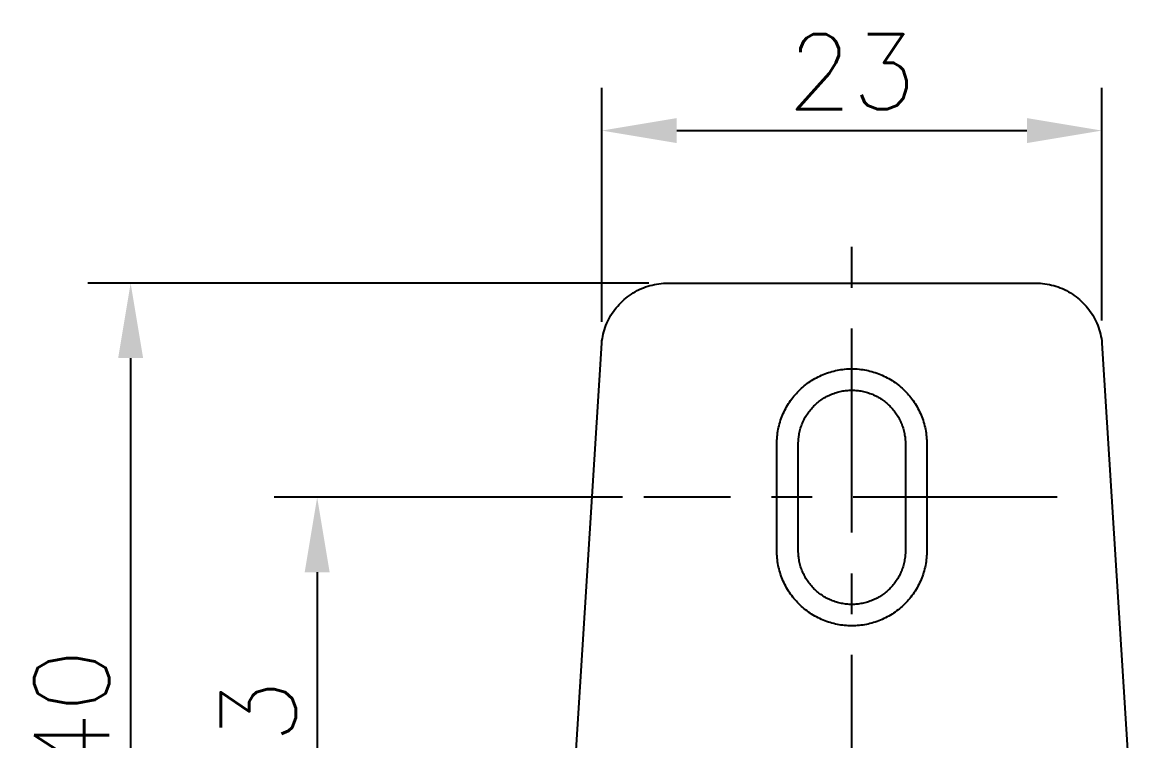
# Model space of a CAD drawing. Header units: millimetres. Extents: x -3879 to -3038, y 219 to 813.
# Drawn here: x -3240.7 to -3188.2, y 497.2 to 530.6 of the extents above; entities that cross this region are included whole.
import ezdxf

# ---------------------------------------------------------------- set-up
doc = ezdxf.new("R2010")
doc.units = ezdxf.units.MM
doc.header["$LTSCALE"] = 0.3
doc.linetypes.add('CENTER', pattern=[50.8, 31.75, -6.35, 6.35, -6.35])
doc.layers.get('0').update_dxf_attribs({"color": 2})
doc.layers.add('CEN', color=1, linetype='CENTER')
doc.layers.add('DWG', color=7, linetype='Continuous')
doc.styles.add('GHS', font='romans.shx', dxfattribs={"height": 3.5, "bigfont": 'ghs.shx'})
doc.dimstyles.new('LEE', dxfattribs={"dimtxt": 3.5, "dimasz": 3.5, "dimexe": 2, "dimexo": 1, "dimgap": 1, "dimtad": 1, "dimdec": 4, "dimdsep": 46, "dimtxsty": 'GHS', "dimcen": 0, "dimclrd": 2, "dimclre": 2, "dimclrt": 2, "dimadec": 0, "dimazin": 0, "dimtfac": 1, "dimtdec": 4, "dimtmove": 0, "dimatfit": 3, "dimfxl": 0, "dimlwd": -1, "dimlwe": -1, "dimarcsym": 0})

# ---------------------------------------------------------------- blocks, each defined once
blk = doc.blocks.new('*D8')
at = {"layer": 'Defpoints', "color": 0}
for p in [(-3210.449, 518.479), (-3235.634, 478.361), (-3210.735, 478.361)]:
    blk.add_point(p, dxfattribs=at)
at = {"layer": 'DWG', "color": 2}
for p, q in [((-3211.449, 518.479), (-3237.634, 518.479)), ((-3235.634, 514.979), (-3235.634, 481.861)), ((-3211.735, 478.361), (-3237.634, 478.361))]:
    blk.add_line(p, q, dxfattribs=at)
for points in [[(-3236.217, 514.979), (-3235.051, 514.979), (-3235.634, 518.479)], [(-3236.217, 481.861), (-3235.051, 481.861), (-3235.634, 478.361)]]:
    blk.add_solid(points, dxfattribs=at)
at = {"layer": 'DWG', "color": 2, "insert": (-3238.384, 498.42), "char_height": 3.5, "attachment_point": 5, "rotation": 90, "style": 'GHS'}
blk.add_mtext('40', dxfattribs=at)
blk = doc.blocks.new('*D9')
at = {"layer": 'Defpoints', "color": 0}
for p in [(-3211.678, 508.479), (-3226.927, 485.479), (-3211.678, 485.479)]:
    blk.add_point(p, dxfattribs=at)
at = {"layer": 'DWG', "color": 2}
for p, q in [((-3212.678, 508.479), (-3228.927, 508.479)), ((-3226.927, 504.979), (-3226.927, 488.979)), ((-3212.678, 485.479), (-3228.927, 485.479))]:
    blk.add_line(p, q, dxfattribs=at)
for points in [[(-3227.51, 504.979), (-3226.343, 504.979), (-3226.927, 508.479)], [(-3227.51, 488.979), (-3226.343, 488.979), (-3226.927, 485.479)]]:
    blk.add_solid(points, dxfattribs=at)
at = {"layer": 'DWG', "color": 2, "insert": (-3229.677, 496.979), "char_height": 3.5, "attachment_point": 5, "rotation": 90, "style": 'GHS'}
blk.add_mtext('23', dxfattribs=at)
blk = doc.blocks.new('*D11')
at = {"layer": 'Defpoints', "color": 0}
for p in [(-3190.3, 525.601), (-3213.644, 515.679), (-3190.3, 515.732)]:
    blk.add_point(p, dxfattribs=at)
at = {"layer": 'DWG', "color": 2}
for p, q in [((-3213.644, 516.679), (-3213.644, 527.601)), ((-3190.3, 516.732), (-3190.3, 527.601)), ((-3210.144, 525.601), (-3193.8, 525.601))]:
    blk.add_line(p, q, dxfattribs=at)
for points in [[(-3210.144, 526.185), (-3210.144, 525.018), (-3213.644, 525.601)], [(-3193.8, 526.185), (-3193.8, 525.018), (-3190.3, 525.601)]]:
    blk.add_solid(points, dxfattribs=at)
at = {"layer": 'DWG', "color": 2, "insert": (-3201.972, 528.351), "char_height": 3.5, "attachment_point": 5, "style": 'GHS'}
blk.add_mtext('23', dxfattribs=at)

msp = doc.modelspace()

# ---------------------------------------------------------------- linework, layer by layer
for p, q in [((-3211.6969, 518.26222), (-3211.59742, 518.29968)), ((-3211.59742, 518.29968), (-3211.49671, 518.33371)), ((-3211.49671, 518.33371), (-3211.3949, 518.36428)), ((-3211.3949, 518.36428), (-3211.2921, 518.39134)), ((-3211.2921, 518.39134), (-3211.18843, 518.41487)), ((-3211.18843, 518.41487), (-3211.08402, 518.43484)), ((-3211.08402, 518.43484), (-3210.97899, 518.45122)), ((-3210.97899, 518.45122), (-3210.87346, 518.464)), ((-3210.87346, 518.464), (-3210.76755, 518.47316)), ((-3210.76755, 518.47316), (-3210.66139, 518.47869)), ((-3210.66139, 518.47869), (-3210.55511, 518.48058)), ((-3210.65294, 518.47884), (-3193.28461, 518.47884)), ((-3210.55511, 518.48058), (-3210.44882, 518.47884)), ((-3193.48876, 518.47884), (-3193.38247, 518.48058)), ((-3193.38247, 518.48058), (-3193.27619, 518.47869)), ((-3193.27619, 518.47869), (-3193.17003, 518.47316)), ((-3193.17003, 518.47316), (-3193.06412, 518.464)), ((-3193.06412, 518.464), (-3192.95859, 518.45122)), ((-3192.95859, 518.45122), (-3192.85356, 518.43484)), ((-3192.85356, 518.43484), (-3192.74915, 518.41487)), ((-3192.74915, 518.41487), (-3192.64548, 518.39134)), ((-3192.64548, 518.39134), (-3192.54268, 518.36428)), ((-3192.54268, 518.36428), (-3192.44087, 518.33371)), ((-3192.44087, 518.33371), (-3192.34016, 518.29968)), ((-3192.34016, 518.29968), (-3192.24068, 518.26222)), ((-3212.59969, 517.71075), (-3212.51855, 517.77942)), ((-3212.51855, 517.77942), (-3212.4351, 517.84528)), ((-3212.4351, 517.84528), (-3212.34946, 517.90825)), ((-3212.34946, 517.90825), (-3212.2617, 517.96825)), ((-3212.2617, 517.96825), (-3212.17195, 518.0252)), ((-3212.17195, 518.0252), (-3212.0803, 518.07906)), ((-3212.0803, 518.07906), (-3211.98686, 518.12974)), ((-3211.98686, 518.12974), (-3211.89174, 518.1772)), ((-3211.89174, 518.1772), (-3211.79505, 518.22138)), ((-3211.79505, 518.22138), (-3211.6969, 518.26222)), ((-3192.24068, 518.26222), (-3192.14253, 518.22138)), ((-3192.14253, 518.22138), (-3192.04584, 518.1772)), ((-3192.04584, 518.1772), (-3191.95072, 518.12975)), ((-3191.95072, 518.12975), (-3191.85728, 518.07906)), ((-3191.85728, 518.07906), (-3191.76563, 518.02521)), ((-3191.76563, 518.02521), (-3191.67587, 517.96825)), ((-3191.67587, 517.96825), (-3191.58812, 517.90825)), ((-3191.58812, 517.90825), (-3191.50247, 517.84528)), ((-3191.50247, 517.84528), (-3191.41903, 517.77943)), ((-3191.41903, 517.77943), (-3191.33789, 517.71075)), ((-3213.09558, 517.15829), (-3213.03306, 517.24426)), ((-3213.03306, 517.24426), (-3212.96762, 517.32804)), ((-3212.96762, 517.32804), (-3212.89937, 517.40953)), ((-3212.89937, 517.40953), (-3212.82836, 517.48864)), ((-3212.82836, 517.48864), (-3212.75468, 517.56527)), ((-3212.75468, 517.56527), (-3212.67843, 517.63933)), ((-3212.67843, 517.63933), (-3212.59969, 517.71075)), ((-3191.33789, 517.71075), (-3191.25915, 517.63934)), ((-3191.25915, 517.63934), (-3191.18289, 517.56527)), ((-3191.18289, 517.56527), (-3191.10922, 517.48864)), ((-3191.10922, 517.48864), (-3191.03821, 517.40953)), ((-3191.03821, 517.40953), (-3190.96995, 517.32804)), ((-3190.96995, 517.32804), (-3190.90452, 517.24426)), ((-3190.90452, 517.24426), (-3190.842, 517.15829)), ((-3213.36218, 516.69919), (-3213.31521, 516.79456)), ((-3213.31521, 516.79456), (-3213.26501, 516.88826)), ((-3213.26501, 516.88826), (-3213.21162, 516.98018)), ((-3213.21162, 516.98018), (-3213.15513, 517.07023)), ((-3213.15513, 517.07023), (-3213.09558, 517.15829)), ((-3190.842, 517.15829), (-3190.78245, 517.07023)), ((-3190.78245, 517.07023), (-3190.72595, 516.98018)), ((-3190.72595, 516.98018), (-3190.67257, 516.88826)), ((-3190.67257, 516.88826), (-3190.62237, 516.79456)), ((-3190.62237, 516.79456), (-3190.5754, 516.69919)), ((-3213.57324, 516.09846), (-3213.5467, 516.2014)), ((-3213.5467, 516.2014), (-3213.51666, 516.30337)), ((-3213.51666, 516.30337), (-3213.48315, 516.40425)), ((-3213.48315, 516.40425), (-3213.4462, 516.50393)), ((-3213.4462, 516.50393), (-3213.40586, 516.60228)), ((-3213.40586, 516.60228), (-3213.36218, 516.69919)), ((-3190.5754, 516.69919), (-3190.53172, 516.60228)), ((-3190.53172, 516.60228), (-3190.49138, 516.50393)), ((-3190.49138, 516.50393), (-3190.45443, 516.40425)), ((-3190.45443, 516.40425), (-3190.42092, 516.30337)), ((-3190.42092, 516.30337), (-3190.39087, 516.2014)), ((-3190.39087, 516.2014), (-3190.36434, 516.09846)), ((-3215.76863, 481.68132), (-3213.64375, 515.67946)), ((-3213.64375, 515.67946), (-3213.63151, 515.78505)), ((-3213.63151, 515.78505), (-3213.61567, 515.89017)), ((-3213.61567, 515.89017), (-3213.59624, 515.99468)), ((-3213.59624, 515.99468), (-3213.57324, 516.09846)), ((-3190.36434, 516.09846), (-3190.34134, 515.99468)), ((-3190.34134, 515.99468), (-3190.32191, 515.89017)), ((-3190.32191, 515.89017), (-3190.30607, 515.78505)), ((-3190.30607, 515.78505), (-3190.29383, 515.67946)), ((-3190.29383, 515.67946), (-3188.16895, 481.68132)), ((-3203.62242, 514.0637), (-3203.54536, 514.10378)), ((-3203.54536, 514.10378), (-3203.46726, 514.14198)), ((-3203.46726, 514.14198), (-3203.38819, 514.17824)), ((-3203.38819, 514.17824), (-3203.30821, 514.21254)), ((-3203.30821, 514.21254), (-3203.22741, 514.24484)), ((-3203.22741, 514.24484), (-3203.14585, 514.27511)), ((-3203.14585, 514.27511), (-3203.06362, 514.30333)), ((-3203.06362, 514.30333), (-3202.98079, 514.32947)), ((-3202.98079, 514.32947), (-3202.89744, 514.35353)), ((-3202.89744, 514.35353), (-3202.81365, 514.37547)), ((-3202.81365, 514.37547), (-3202.7295, 514.39531)), ((-3202.7295, 514.39531), (-3202.64506, 514.41302)), ((-3202.64506, 514.41302), (-3202.56042, 514.42861)), ((-3202.56042, 514.42861), (-3202.47566, 514.44208)), ((-3202.47566, 514.44208), (-3202.39085, 514.45343)), ((-3202.39085, 514.45343), (-3202.30608, 514.46268)), ((-3202.30608, 514.46268), (-3202.22141, 514.46985)), ((-3202.22141, 514.46985), (-3202.13692, 514.47493)), ((-3202.13692, 514.47493), (-3202.05269, 514.47797)), ((-3202.05269, 514.47797), (-3201.96879, 514.47897)), ((-3201.96879, 514.47897), (-3201.88489, 514.47797)), ((-3201.88489, 514.47797), (-3201.80066, 514.47493)), ((-3201.80066, 514.47493), (-3201.71617, 514.46985)), ((-3201.71617, 514.46985), (-3201.6315, 514.46268)), ((-3201.6315, 514.46268), (-3201.54673, 514.45343)), ((-3201.54673, 514.45343), (-3201.46192, 514.44208)), ((-3201.46192, 514.44208), (-3201.37716, 514.42861)), ((-3201.37716, 514.42861), (-3201.29252, 514.41302)), ((-3201.29252, 514.41302), (-3201.20808, 514.39531)), ((-3201.20808, 514.39531), (-3201.12393, 514.37547)), ((-3201.12393, 514.37547), (-3201.04014, 514.35353)), ((-3201.04014, 514.35353), (-3200.95679, 514.32947)), ((-3200.95679, 514.32947), (-3200.87396, 514.30333)), ((-3200.87396, 514.30333), (-3200.79173, 514.27511)), ((-3200.79173, 514.27511), (-3200.71017, 514.24484)), ((-3200.71017, 514.24484), (-3200.62937, 514.21254)), ((-3200.62937, 514.21254), (-3200.54939, 514.17824)), ((-3200.54939, 514.17824), (-3200.47032, 514.14198)), ((-3200.47032, 514.14198), (-3200.39222, 514.10378)), ((-3200.39222, 514.10378), (-3200.31516, 514.0637)), ((-3204.38367, 513.51242), (-3204.32197, 513.56983)), ((-3204.32197, 513.56983), (-3204.25863, 513.62598)), ((-3204.25863, 513.62598), (-3204.1937, 513.68078)), ((-3204.1937, 513.68078), (-3204.12721, 513.73419)), ((-3204.12721, 513.73419), (-3204.05922, 513.78613)), ((-3204.05922, 513.78613), (-3203.98976, 513.83654)), ((-3203.98976, 513.83654), (-3203.91889, 513.88537)), ((-3203.91889, 513.88537), (-3203.84666, 513.93255)), ((-3203.84666, 513.93255), (-3203.77313, 513.97803)), ((-3203.77313, 513.97803), (-3203.69836, 514.02177)), ((-3203.69836, 514.02177), (-3203.62242, 514.0637)), ((-3200.31516, 514.0637), (-3200.23922, 514.02177)), ((-3200.23922, 514.02177), (-3200.16445, 513.97803)), ((-3200.16445, 513.97803), (-3200.09092, 513.93255)), ((-3200.09092, 513.93255), (-3200.01869, 513.88537)), ((-3200.01869, 513.88537), (-3199.94782, 513.83654)), ((-3199.94782, 513.83654), (-3199.87836, 513.78613)), ((-3199.87836, 513.78613), (-3199.81037, 513.73419)), ((-3199.81037, 513.73419), (-3199.74388, 513.68078)), ((-3199.74388, 513.68078), (-3199.67895, 513.62598)), ((-3199.67895, 513.62598), (-3199.61561, 513.56983)), ((-3199.61561, 513.56983), (-3199.55391, 513.51242)), ((-3204.82644, 512.99983), (-3204.77603, 513.06929)), ((-3204.77603, 513.06929), (-3204.72409, 513.13729)), ((-3204.72409, 513.13729), (-3204.67068, 513.20378)), ((-3204.67068, 513.20378), (-3204.61588, 513.26871)), ((-3204.61588, 513.26871), (-3204.55974, 513.33205)), ((-3204.55974, 513.33205), (-3204.50233, 513.39376)), ((-3204.50233, 513.39376), (-3204.44371, 513.4538)), ((-3204.44371, 513.4538), (-3204.38367, 513.51242)), ((-3203.41234, 513.02006), (-3203.36172, 513.05493)), ((-3203.36172, 513.05493), (-3203.31012, 513.08863)), ((-3203.31012, 513.08863), (-3203.2576, 513.12112)), ((-3203.2576, 513.12112), (-3203.2042, 513.15236)), ((-3203.2042, 513.15236), (-3203.14995, 513.18231)), ((-3203.14995, 513.18231), (-3203.09491, 513.21094)), ((-3203.09491, 513.21094), (-3203.03913, 513.23822)), ((-3203.03913, 513.23822), (-3202.98265, 513.26413)), ((-3202.98265, 513.26413), (-3202.92552, 513.28863)), ((-3202.92552, 513.28863), (-3202.8678, 513.3117)), ((-3202.8678, 513.3117), (-3202.80955, 513.33332)), ((-3202.80955, 513.33332), (-3202.75081, 513.35348)), ((-3202.75081, 513.35348), (-3202.69165, 513.37215)), ((-3202.69165, 513.37215), (-3202.63211, 513.38933)), ((-3202.63211, 513.38933), (-3202.57226, 513.40501)), ((-3202.57226, 513.40501), (-3202.51215, 513.41917)), ((-3202.51215, 513.41917), (-3202.45184, 513.43182)), ((-3202.45184, 513.43182), (-3202.39139, 513.44296)), ((-3202.39139, 513.44296), (-3202.33084, 513.45258)), ((-3202.33084, 513.45258), (-3202.27026, 513.46069)), ((-3202.27026, 513.46069), (-3202.20971, 513.4673)), ((-3202.20971, 513.4673), (-3202.14923, 513.47242)), ((-3202.14923, 513.47242), (-3202.08888, 513.47605)), ((-3202.08888, 513.47605), (-3202.02872, 513.47822)), ((-3202.02872, 513.47822), (-3201.96879, 513.47894)), ((-3201.96879, 513.47894), (-3201.90886, 513.47822)), ((-3201.90886, 513.47822), (-3201.8487, 513.47605)), ((-3201.8487, 513.47605), (-3201.78835, 513.47242)), ((-3201.78835, 513.47242), (-3201.72787, 513.4673)), ((-3201.72787, 513.4673), (-3201.66732, 513.46069)), ((-3201.66732, 513.46069), (-3201.60674, 513.45258)), ((-3201.60674, 513.45258), (-3201.54619, 513.44296)), ((-3201.54619, 513.44296), (-3201.48574, 513.43182)), ((-3201.48574, 513.43182), (-3201.42543, 513.41917)), ((-3201.42543, 513.41917), (-3201.36532, 513.40501)), ((-3201.36532, 513.40501), (-3201.30547, 513.38933)), ((-3201.30547, 513.38933), (-3201.24593, 513.37215)), ((-3201.24593, 513.37215), (-3201.18677, 513.35348)), ((-3201.18677, 513.35348), (-3201.12803, 513.33332)), ((-3201.12803, 513.33332), (-3201.06978, 513.3117)), ((-3201.06978, 513.3117), (-3201.01206, 513.28863)), ((-3201.01206, 513.28863), (-3200.95493, 513.26413)), ((-3200.95493, 513.26413), (-3200.89845, 513.23822)), ((-3200.89845, 513.23822), (-3200.84267, 513.21094)), ((-3200.84267, 513.21094), (-3200.78763, 513.18231)), ((-3200.78763, 513.18231), (-3200.73338, 513.15236)), ((-3200.73338, 513.15236), (-3200.67998, 513.12112)), ((-3200.67998, 513.12112), (-3200.62746, 513.08863)), ((-3200.62746, 513.08863), (-3200.57586, 513.05493)), ((-3200.57586, 513.05493), (-3200.52524, 513.02006)), ((-3199.55391, 513.51242), (-3199.49387, 513.4538)), ((-3199.49387, 513.4538), (-3199.43525, 513.39376)), ((-3199.43525, 513.39376), (-3199.37784, 513.33206)), ((-3199.37784, 513.33206), (-3199.3217, 513.26872)), ((-3199.3217, 513.26872), (-3199.26689, 513.20378)), ((-3199.26689, 513.20378), (-3199.21349, 513.13729)), ((-3199.21349, 513.13729), (-3199.16155, 513.06929)), ((-3199.16155, 513.06929), (-3199.11114, 512.99983)), ((-3205.13185, 512.47732), (-3205.09366, 512.55542)), ((-3205.09366, 512.55542), (-3205.05358, 512.63248)), ((-3205.05358, 512.63248), (-3205.01165, 512.70843)), ((-3205.01165, 512.70843), (-3204.96792, 512.7832)), ((-3204.96792, 512.7832), (-3204.92244, 512.85673)), ((-3204.92244, 512.85673), (-3204.87526, 512.92896)), ((-3204.87526, 512.92896), (-3204.82644, 512.99983)), ((-3203.97396, 512.47202), (-3203.93686, 512.52059)), ((-3203.93686, 512.52059), (-3203.89871, 512.56808)), ((-3203.89871, 512.56808), (-3203.85957, 512.61446)), ((-3203.85957, 512.61446), (-3203.81947, 512.65971)), ((-3203.81947, 512.65971), (-3203.77846, 512.70378)), ((-3203.77846, 512.70378), (-3203.73659, 512.74667)), ((-3203.73659, 512.74667), (-3203.69371, 512.78854)), ((-3203.69371, 512.78854), (-3203.64963, 512.82955)), ((-3203.64963, 512.82955), (-3203.60439, 512.86965)), ((-3203.60439, 512.86965), (-3203.55801, 512.9088)), ((-3203.55801, 512.9088), (-3203.51052, 512.94695)), ((-3203.51052, 512.94695), (-3203.46195, 512.98405)), ((-3203.46195, 512.98405), (-3203.41234, 513.02006)), ((-3200.52524, 513.02006), (-3200.47563, 512.98405)), ((-3200.47563, 512.98405), (-3200.42706, 512.94695)), ((-3200.42706, 512.94695), (-3200.37957, 512.9088)), ((-3200.37957, 512.9088), (-3200.33319, 512.86965)), ((-3200.33319, 512.86965), (-3200.28795, 512.82955)), ((-3200.28795, 512.82955), (-3200.24387, 512.78854)), ((-3200.24387, 512.78854), (-3200.20099, 512.74667)), ((-3200.20099, 512.74667), (-3200.15912, 512.70378)), ((-3200.15912, 512.70378), (-3200.11811, 512.65971)), ((-3200.11811, 512.65971), (-3200.07801, 512.61447)), ((-3200.07801, 512.61447), (-3200.03886, 512.56808)), ((-3200.03886, 512.56808), (-3200.00072, 512.52059)), ((-3200.00072, 512.52059), (-3199.96362, 512.47202)), ((-3199.11114, 512.99983), (-3199.06232, 512.92896)), ((-3199.06232, 512.92896), (-3199.01514, 512.85673)), ((-3199.01514, 512.85673), (-3198.96966, 512.7832)), ((-3198.96966, 512.7832), (-3198.92593, 512.70843)), ((-3198.92593, 512.70843), (-3198.884, 512.63248)), ((-3198.884, 512.63248), (-3198.84392, 512.55543)), ((-3198.84392, 512.55543), (-3198.80573, 512.47733)), ((-3205.34338, 511.90749), (-3205.31933, 511.99085)), ((-3205.31933, 511.99085), (-3205.29319, 512.07368)), ((-3205.29319, 512.07368), (-3205.26497, 512.15591)), ((-3205.26497, 512.15591), (-3205.2347, 512.23747)), ((-3205.2347, 512.23747), (-3205.20241, 512.31827)), ((-3205.20241, 512.31827), (-3205.16811, 512.39825)), ((-3205.16811, 512.39825), (-3205.13185, 512.47732)), ((-3204.27852, 511.93558), (-3204.25402, 511.9927)), ((-3204.25402, 511.9927), (-3204.22812, 512.04919)), ((-3204.22812, 512.04919), (-3204.20084, 512.10497)), ((-3204.20084, 512.10497), (-3204.17221, 512.16001)), ((-3204.17221, 512.16001), (-3204.14226, 512.21426)), ((-3204.14226, 512.21426), (-3204.11102, 512.26767)), ((-3204.11102, 512.26767), (-3204.07854, 512.32019)), ((-3204.07854, 512.32019), (-3204.04484, 512.37178)), ((-3204.04484, 512.37178), (-3204.00997, 512.4224)), ((-3204.00997, 512.4224), (-3203.97396, 512.47202)), ((-3199.96362, 512.47202), (-3199.92761, 512.42241)), ((-3199.92761, 512.42241), (-3199.89274, 512.37178)), ((-3199.89274, 512.37178), (-3199.85904, 512.32019)), ((-3199.85904, 512.32019), (-3199.82655, 512.26767)), ((-3199.82655, 512.26767), (-3199.79532, 512.21426)), ((-3199.79532, 512.21426), (-3199.76537, 512.16001)), ((-3199.76537, 512.16001), (-3199.73674, 512.10497)), ((-3199.73674, 512.10497), (-3199.70946, 512.04919)), ((-3199.70946, 512.04919), (-3199.68356, 511.9927)), ((-3199.68356, 511.9927), (-3199.65906, 511.93558)), ((-3198.80573, 512.47733), (-3198.76947, 512.39825)), ((-3198.76947, 512.39825), (-3198.73517, 512.31827)), ((-3198.73517, 512.31827), (-3198.70288, 512.23747)), ((-3198.70288, 512.23747), (-3198.67261, 512.15591)), ((-3198.67261, 512.15591), (-3198.64439, 512.07368)), ((-3198.64439, 512.07368), (-3198.61825, 511.99085)), ((-3198.61825, 511.99085), (-3198.5942, 511.9075)), ((-3205.44326, 511.4009), (-3205.43191, 511.48571)), ((-3205.43191, 511.48571), (-3205.41845, 511.57047)), ((-3205.41845, 511.57047), (-3205.40286, 511.65511)), ((-3205.40286, 511.65511), (-3205.38515, 511.73955)), ((-3205.38515, 511.73955), (-3205.36532, 511.8237)), ((-3205.36532, 511.8237), (-3205.34338, 511.90749)), ((-3204.4217, 511.46189), (-3204.40905, 511.5222)), ((-3204.40905, 511.5222), (-3204.39488, 511.58231)), ((-3204.39488, 511.58231), (-3204.37921, 511.64216)), ((-3204.37921, 511.64216), (-3204.36203, 511.7017)), ((-3204.36203, 511.7017), (-3204.34336, 511.76087)), ((-3204.34336, 511.76087), (-3204.32321, 511.8196)), ((-3204.32321, 511.8196), (-3204.30158, 511.87786)), ((-3204.30158, 511.87786), (-3204.27852, 511.93558)), ((-3199.65906, 511.93558), (-3199.63599, 511.87786)), ((-3199.63599, 511.87786), (-3199.61437, 511.81961)), ((-3199.61437, 511.81961), (-3199.59422, 511.76087)), ((-3199.59422, 511.76087), (-3199.57555, 511.7017)), ((-3199.57555, 511.7017), (-3199.55837, 511.64217)), ((-3199.55837, 511.64217), (-3199.54269, 511.58231)), ((-3199.54269, 511.58231), (-3199.52853, 511.52221)), ((-3199.52853, 511.52221), (-3199.51588, 511.46189)), ((-3198.5942, 511.9075), (-3198.57226, 511.8237)), ((-3198.57226, 511.8237), (-3198.55243, 511.73955)), ((-3198.55243, 511.73955), (-3198.53472, 511.65511)), ((-3198.53472, 511.65511), (-3198.51913, 511.57048)), ((-3198.51913, 511.57048), (-3198.50567, 511.48571)), ((-3198.50567, 511.48571), (-3198.49431, 511.4009)), ((-3205.46879, 510.97884), (-3205.46779, 511.06274)), ((-3205.46779, 505.89494), (-3205.46879, 510.97884)), ((-3205.46779, 511.06274), (-3205.46475, 511.14697)), ((-3205.46475, 511.14697), (-3205.45967, 511.23146)), ((-3205.45967, 511.23146), (-3205.45251, 511.31613)), ((-3205.45251, 511.31613), (-3205.44326, 511.4009)), ((-3204.46879, 510.97884), (-3204.46807, 511.03877)), ((-3204.46807, 505.91891), (-3204.46879, 510.97884)), ((-3204.46807, 511.03877), (-3204.46591, 511.09893)), ((-3204.46591, 511.09893), (-3204.46228, 511.15928)), ((-3204.46228, 511.15928), (-3204.45716, 511.21976)), ((-3204.45716, 511.21976), (-3204.45056, 511.28031)), ((-3204.45056, 511.28031), (-3204.44245, 511.34089)), ((-3204.44245, 511.34089), (-3204.43283, 511.40144)), ((-3204.43283, 511.40144), (-3204.4217, 511.46189)), ((-3199.51588, 511.46189), (-3199.50475, 511.40144)), ((-3199.50475, 511.40144), (-3199.49513, 511.34089)), ((-3199.49513, 511.34089), (-3199.48702, 511.28031)), ((-3199.48702, 511.28031), (-3199.48042, 511.21976)), ((-3199.48042, 511.21976), (-3199.4753, 511.15928)), ((-3199.4753, 511.15928), (-3199.47167, 511.09893)), ((-3199.47167, 511.09893), (-3199.46951, 511.03877)), ((-3199.46951, 511.03877), (-3199.46879, 505.97884)), ((-3198.49431, 511.4009), (-3198.48507, 511.31613)), ((-3198.48507, 511.31613), (-3198.47791, 511.23146)), ((-3198.47791, 511.23146), (-3198.47282, 511.14697)), ((-3198.47282, 511.14697), (-3198.46979, 511.06274)), ((-3198.46979, 511.06274), (-3198.46879, 505.97884)), ((-3205.46476, 505.81071), (-3205.46779, 505.89494)), ((-3205.45967, 505.72622), (-3205.46476, 505.81071)), ((-3205.45252, 505.64155), (-3205.45967, 505.72622)), ((-3204.46591, 505.85875), (-3204.46807, 505.91891)), ((-3204.46228, 505.7984), (-3204.46591, 505.85875)), ((-3204.45717, 505.73792), (-3204.46228, 505.7984)), ((-3204.45056, 505.67736), (-3204.45717, 505.73792)), ((-3199.48041, 505.73792), (-3199.48702, 505.67736)), ((-3199.4753, 505.7984), (-3199.48041, 505.73792)), ((-3199.47167, 505.85875), (-3199.4753, 505.7984)), ((-3199.4695, 505.91891), (-3199.47167, 505.85875)), ((-3199.46879, 505.97884), (-3199.4695, 505.91891)), ((-3198.4779, 505.72622), (-3198.48506, 505.64155)), ((-3198.47282, 505.81071), (-3198.4779, 505.72622)), ((-3198.46979, 505.89494), (-3198.47282, 505.81071)), ((-3198.46879, 505.97884), (-3198.46979, 505.89494)), ((-3205.44327, 505.55677), (-3205.45252, 505.64155)), ((-3205.43192, 505.47196), (-3205.44327, 505.55677)), ((-3205.41845, 505.3872), (-3205.43192, 505.47196)), ((-3205.40287, 505.30256), (-3205.41845, 505.3872)), ((-3205.38516, 505.21812), (-3205.40287, 505.30256)), ((-3205.36533, 505.13397), (-3205.38516, 505.21812)), ((-3204.44245, 505.61679), (-3204.45056, 505.67736)), ((-3204.43283, 505.55624), (-3204.44245, 505.61679)), ((-3204.4217, 505.49578), (-3204.43283, 505.55624)), ((-3204.40905, 505.43547), (-3204.4217, 505.49578)), ((-3204.39489, 505.37536), (-3204.40905, 505.43547)), ((-3204.37922, 505.31551), (-3204.39489, 505.37536)), ((-3204.36204, 505.25597), (-3204.37922, 505.31551)), ((-3204.34337, 505.1968), (-3204.36204, 505.25597)), ((-3204.32321, 505.13807), (-3204.34337, 505.1968)), ((-3199.59421, 505.1968), (-3199.61436, 505.13807)), ((-3199.57554, 505.25597), (-3199.59421, 505.1968)), ((-3199.55836, 505.31551), (-3199.57554, 505.25597)), ((-3199.54269, 505.37536), (-3199.55836, 505.31551)), ((-3199.52852, 505.43547), (-3199.54269, 505.37536)), ((-3199.51588, 505.49578), (-3199.52852, 505.43547)), ((-3199.50474, 505.55624), (-3199.51588, 505.49578)), ((-3199.49513, 505.61679), (-3199.50474, 505.55624)), ((-3199.48702, 505.67736), (-3199.49513, 505.61679)), ((-3198.55242, 505.21812), (-3198.57225, 505.13397)), ((-3198.53471, 505.30256), (-3198.55242, 505.21812)), ((-3198.51913, 505.3872), (-3198.53471, 505.30256)), ((-3198.50566, 505.47196), (-3198.51913, 505.3872)), ((-3198.49431, 505.55677), (-3198.50566, 505.47196)), ((-3198.48506, 505.64155), (-3198.49431, 505.55677)), ((-3205.34339, 505.05017), (-3205.36533, 505.13397)), ((-3205.31934, 504.96682), (-3205.34339, 505.05017)), ((-3205.2932, 504.88399), (-3205.31934, 504.96682)), ((-3205.26498, 504.80176), (-3205.2932, 504.88399)), ((-3205.23472, 504.7202), (-3205.26498, 504.80176)), ((-3205.20242, 504.63939), (-3205.23472, 504.7202)), ((-3205.16813, 504.55941), (-3205.20242, 504.63939)), ((-3204.30159, 505.07981), (-3204.32321, 505.13807)), ((-3204.27853, 505.02209), (-3204.30159, 505.07981)), ((-3204.25403, 504.96496), (-3204.27853, 505.02209)), ((-3204.22813, 504.90848), (-3204.25403, 504.96496)), ((-3204.20085, 504.85269), (-3204.22813, 504.90848)), ((-3204.17222, 504.79765), (-3204.20085, 504.85269)), ((-3204.14227, 504.7434), (-3204.17222, 504.79765)), ((-3204.11104, 504.69), (-3204.14227, 504.7434)), ((-3204.07855, 504.63748), (-3204.11104, 504.69)), ((-3199.82654, 504.69), (-3199.85903, 504.63748)), ((-3199.79531, 504.7434), (-3199.82654, 504.69)), ((-3199.76536, 504.79765), (-3199.79531, 504.7434)), ((-3199.73673, 504.85269), (-3199.76536, 504.79765)), ((-3199.70945, 504.90848), (-3199.73673, 504.85269)), ((-3199.68355, 504.96496), (-3199.70945, 504.90848)), ((-3199.65905, 505.02209), (-3199.68355, 504.96496)), ((-3199.63598, 505.07981), (-3199.65905, 505.02209)), ((-3199.61436, 505.13807), (-3199.63598, 505.07981)), ((-3198.73516, 504.63939), (-3198.76945, 504.55941)), ((-3198.70286, 504.7202), (-3198.73516, 504.63939)), ((-3198.67259, 504.80176), (-3198.70286, 504.7202)), ((-3198.64438, 504.88399), (-3198.67259, 504.80176)), ((-3198.61824, 504.96682), (-3198.64438, 504.88399)), ((-3198.59419, 505.05017), (-3198.61824, 504.96682)), ((-3198.57225, 505.13397), (-3198.59419, 505.05017)), ((-3205.13186, 504.48034), (-3205.16813, 504.55941)), ((-3205.09367, 504.40224), (-3205.13186, 504.48034)), ((-3205.05359, 504.32518), (-3205.09367, 504.40224)), ((-3205.01166, 504.24923), (-3205.05359, 504.32518)), ((-3204.96793, 504.17446), (-3205.01166, 504.24923)), ((-3204.92245, 504.10093), (-3204.96793, 504.17446)), ((-3204.04485, 504.58588), (-3204.07855, 504.63748)), ((-3204.00998, 504.53526), (-3204.04485, 504.58588)), ((-3203.97397, 504.48564), (-3204.00998, 504.53526)), ((-3203.93687, 504.43707), (-3203.97397, 504.48564)), ((-3203.89873, 504.38958), (-3203.93687, 504.43707)), ((-3203.85958, 504.34319), (-3203.89873, 504.38958)), ((-3203.81948, 504.29795), (-3203.85958, 504.34319)), ((-3203.77847, 504.25387), (-3203.81948, 504.29795)), ((-3203.7366, 504.21099), (-3203.77847, 504.25387)), ((-3203.69372, 504.16912), (-3203.7366, 504.21099)), ((-3203.64964, 504.12811), (-3203.69372, 504.16912)), ((-3203.6044, 504.088), (-3203.64964, 504.12811)), ((-3200.28793, 504.12811), (-3200.33317, 504.088)), ((-3200.24386, 504.16912), (-3200.28793, 504.12811)), ((-3200.20098, 504.21099), (-3200.24386, 504.16912)), ((-3200.15911, 504.25387), (-3200.20098, 504.21099)), ((-3200.1181, 504.29795), (-3200.15911, 504.25387)), ((-3200.078, 504.34319), (-3200.1181, 504.29795)), ((-3200.03885, 504.38958), (-3200.078, 504.34319)), ((-3200.00071, 504.43707), (-3200.03885, 504.38958)), ((-3199.96361, 504.48564), (-3200.00071, 504.43707)), ((-3199.9276, 504.53526), (-3199.96361, 504.48564)), ((-3199.89273, 504.58588), (-3199.9276, 504.53526)), ((-3199.85903, 504.63748), (-3199.89273, 504.58588)), ((-3198.96964, 504.17446), (-3199.01512, 504.10093)), ((-3198.92591, 504.24923), (-3198.96964, 504.17446)), ((-3198.88399, 504.32518), (-3198.92591, 504.24923)), ((-3198.84391, 504.40224), (-3198.88399, 504.32518)), ((-3198.80571, 504.48034), (-3198.84391, 504.40224)), ((-3198.76945, 504.55941), (-3198.80571, 504.48034)), ((-3204.87528, 504.0287), (-3204.92245, 504.10093)), ((-3204.82645, 503.95782), (-3204.87528, 504.0287)), ((-3204.77604, 503.88836), (-3204.82645, 503.95782)), ((-3204.7241, 503.82036), (-3204.77604, 503.88836)), ((-3204.6707, 503.75387), (-3204.7241, 503.82036)), ((-3204.6159, 503.68894), (-3204.6707, 503.75387)), ((-3204.55976, 503.6256), (-3204.6159, 503.68894)), ((-3204.50234, 503.56389), (-3204.55976, 503.6256)), ((-3203.55802, 504.04885), (-3203.6044, 504.088)), ((-3203.51053, 504.01071), (-3203.55802, 504.04885)), ((-3203.46196, 503.97361), (-3203.51053, 504.01071)), ((-3203.41235, 503.9376), (-3203.46196, 503.97361)), ((-3203.36173, 503.90272), (-3203.41235, 503.9376)), ((-3203.31013, 503.86902), (-3203.36173, 503.90272)), ((-3203.25761, 503.83653), (-3203.31013, 503.86902)), ((-3203.20421, 503.80529), (-3203.25761, 503.83653)), ((-3203.14996, 503.77534), (-3203.20421, 503.80529)), ((-3203.09492, 503.74671), (-3203.14996, 503.77534)), ((-3203.03913, 503.71943), (-3203.09492, 503.74671)), ((-3202.98265, 503.69352), (-3203.03913, 503.71943)), ((-3202.92553, 503.66902), (-3202.98265, 503.69352)), ((-3202.86781, 503.64595), (-3202.92553, 503.66902)), ((-3202.80956, 503.62433), (-3202.86781, 503.64595)), ((-3202.75082, 503.60417), (-3202.80956, 503.62433)), ((-3202.69165, 503.5855), (-3202.75082, 503.60417)), ((-3201.18676, 503.60417), (-3201.24592, 503.5855)), ((-3201.12802, 503.62433), (-3201.18676, 503.60417)), ((-3201.06977, 503.64595), (-3201.12802, 503.62433)), ((-3201.01205, 503.66902), (-3201.06977, 503.64595)), ((-3200.95492, 503.69352), (-3201.01205, 503.66902)), ((-3200.89844, 503.71943), (-3200.95492, 503.69352)), ((-3200.84266, 503.74671), (-3200.89844, 503.71943)), ((-3200.78762, 503.77534), (-3200.84266, 503.74671)), ((-3200.73337, 503.80529), (-3200.78762, 503.77534)), ((-3200.67996, 503.83653), (-3200.73337, 503.80529)), ((-3200.62744, 503.86902), (-3200.67996, 503.83653)), ((-3200.57585, 503.90272), (-3200.62744, 503.86902)), ((-3200.52523, 503.9376), (-3200.57585, 503.90272)), ((-3200.47562, 503.97361), (-3200.52523, 503.9376)), ((-3200.42705, 504.01071), (-3200.47562, 503.97361)), ((-3200.37956, 504.04885), (-3200.42705, 504.01071)), ((-3200.33317, 504.088), (-3200.37956, 504.04885)), ((-3199.37782, 503.6256), (-3199.43524, 503.56389)), ((-3199.32168, 503.68894), (-3199.37782, 503.6256)), ((-3199.26688, 503.75387), (-3199.32168, 503.68894)), ((-3199.21347, 503.82036), (-3199.26688, 503.75387)), ((-3199.16154, 503.88836), (-3199.21347, 503.82036)), ((-3199.11113, 503.95782), (-3199.16154, 503.88836)), ((-3199.0623, 504.0287), (-3199.11113, 503.95782)), ((-3199.01512, 504.10093), (-3199.0623, 504.0287)), ((-3204.44373, 503.50385), (-3204.50234, 503.56389)), ((-3204.38369, 503.44523), (-3204.44373, 503.50385)), ((-3204.32199, 503.38781), (-3204.38369, 503.44523)), ((-3204.25865, 503.33167), (-3204.32199, 503.38781)), ((-3204.19372, 503.27686), (-3204.25865, 503.33167)), ((-3204.12723, 503.22345), (-3204.19372, 503.27686)), ((-3204.05923, 503.17151), (-3204.12723, 503.22345)), ((-3203.98977, 503.1211), (-3204.05923, 503.17151)), ((-3203.9189, 503.07227), (-3203.98977, 503.1211)), ((-3203.84667, 503.02509), (-3203.9189, 503.07227)), ((-3202.63212, 503.56832), (-3202.69165, 503.5855)), ((-3202.57227, 503.55264), (-3202.63212, 503.56832)), ((-3202.51216, 503.53847), (-3202.57227, 503.55264)), ((-3202.45184, 503.52582), (-3202.51216, 503.53847)), ((-3202.39139, 503.51469), (-3202.45184, 503.52582)), ((-3202.33084, 503.50506), (-3202.39139, 503.51469)), ((-3202.27026, 503.49695), (-3202.33084, 503.50506)), ((-3202.20971, 503.49034), (-3202.27026, 503.49695)), ((-3202.14923, 503.48523), (-3202.20971, 503.49034)), ((-3202.08888, 503.4816), (-3202.14923, 503.48523)), ((-3202.02872, 503.47943), (-3202.08888, 503.4816)), ((-3201.96879, 503.47871), (-3202.02872, 503.47943)), ((-3201.90886, 503.47943), (-3201.96879, 503.47871)), ((-3201.84869, 503.4816), (-3201.90886, 503.47943)), ((-3201.78835, 503.48523), (-3201.84869, 503.4816)), ((-3201.72787, 503.49034), (-3201.78835, 503.48523)), ((-3201.66731, 503.49695), (-3201.72787, 503.49034)), ((-3201.60674, 503.50506), (-3201.66731, 503.49695)), ((-3201.54619, 503.51469), (-3201.60674, 503.50506)), ((-3201.48573, 503.52582), (-3201.54619, 503.51469)), ((-3201.42542, 503.53847), (-3201.48573, 503.52582)), ((-3201.36531, 503.55264), (-3201.42542, 503.53847)), ((-3201.30546, 503.56832), (-3201.36531, 503.55264)), ((-3201.24592, 503.5855), (-3201.30546, 503.56832)), ((-3200.01868, 503.07227), (-3200.09091, 503.02509)), ((-3199.94781, 503.1211), (-3200.01868, 503.07227)), ((-3199.87835, 503.17151), (-3199.94781, 503.1211)), ((-3199.81035, 503.22345), (-3199.87835, 503.17151)), ((-3199.74386, 503.27686), (-3199.81035, 503.22345)), ((-3199.67893, 503.33167), (-3199.74386, 503.27686)), ((-3199.61559, 503.38781), (-3199.67893, 503.33167)), ((-3199.55389, 503.44523), (-3199.61559, 503.38781)), ((-3199.49385, 503.50385), (-3199.55389, 503.44523)), ((-3199.43524, 503.56389), (-3199.49385, 503.50385)), ((-3203.77314, 502.97961), (-3203.84667, 503.02509)), ((-3203.69838, 502.93587), (-3203.77314, 502.97961)), ((-3203.62243, 502.89394), (-3203.69838, 502.93587)), ((-3203.54537, 502.85386), (-3203.62243, 502.89394)), ((-3203.46727, 502.81566), (-3203.54537, 502.85386)), ((-3203.3882, 502.77939), (-3203.46727, 502.81566)), ((-3203.30822, 502.7451), (-3203.3882, 502.77939)), ((-3203.22742, 502.7128), (-3203.30822, 502.7451)), ((-3203.14586, 502.68252), (-3203.22742, 502.7128)), ((-3203.06363, 502.6543), (-3203.14586, 502.68252)), ((-3202.9808, 502.62816), (-3203.06363, 502.6543)), ((-3202.89745, 502.60411), (-3202.9808, 502.62816)), ((-3202.81366, 502.58216), (-3202.89745, 502.60411)), ((-3202.7295, 502.56233), (-3202.81366, 502.58216)), ((-3202.64507, 502.54461), (-3202.7295, 502.56233)), ((-3202.56043, 502.52902), (-3202.64507, 502.54461)), ((-3201.29251, 502.54461), (-3201.37715, 502.52902)), ((-3201.20808, 502.56233), (-3201.29251, 502.54461)), ((-3201.12392, 502.58216), (-3201.20808, 502.56233)), ((-3201.04013, 502.60411), (-3201.12392, 502.58216)), ((-3200.95678, 502.62816), (-3201.04013, 502.60411)), ((-3200.87395, 502.6543), (-3200.95678, 502.62816)), ((-3200.79171, 502.68252), (-3200.87395, 502.6543)), ((-3200.71016, 502.7128), (-3200.79171, 502.68252)), ((-3200.62935, 502.7451), (-3200.71016, 502.7128)), ((-3200.54938, 502.77939), (-3200.62935, 502.7451)), ((-3200.4703, 502.81566), (-3200.54938, 502.77939)), ((-3200.3922, 502.85386), (-3200.4703, 502.81566)), ((-3200.31515, 502.89394), (-3200.3922, 502.85386)), ((-3200.2392, 502.93587), (-3200.31515, 502.89394)), ((-3200.16443, 502.97961), (-3200.2392, 502.93587)), ((-3200.09091, 503.02509), (-3200.16443, 502.97961)), ((-3202.47566, 502.51555), (-3202.56043, 502.52902)), ((-3202.39086, 502.5042), (-3202.47566, 502.51555)), ((-3202.30608, 502.49495), (-3202.39086, 502.5042)), ((-3202.22141, 502.48778), (-3202.30608, 502.49495)), ((-3202.13692, 502.4827), (-3202.22141, 502.48778)), ((-3202.05269, 502.47966), (-3202.13692, 502.4827)), ((-3201.96879, 502.47866), (-3202.05269, 502.47966)), ((-3201.88489, 502.47966), (-3201.96879, 502.47866)), ((-3201.80066, 502.4827), (-3201.88489, 502.47966)), ((-3201.71617, 502.48778), (-3201.80066, 502.4827)), ((-3201.6315, 502.49495), (-3201.71617, 502.48778)), ((-3201.54672, 502.5042), (-3201.6315, 502.49495)), ((-3201.46191, 502.51555), (-3201.54672, 502.5042)), ((-3201.37715, 502.52902), (-3201.46191, 502.51555))]:
    msp.add_line(p, q)
at = {"layer": 'CEN'}
for p, q in [((-3201.96879, 476.35408), (-3201.96879, 520.47884)), ((-3192.3887, 508.47882), (-3211.67752, 508.47882))]:
    msp.add_line(p, q, dxfattribs=at)

# ---------------------------------------------------------------- dimensions: what is measured, and where the dimension line sits
at = {"layer": 'DWG'}
dim = msp.add_linear_dim(base=(-3190.29995, 525.60133), p1=(-3213.64375, 515.67946), p2=(-3190.29995, 515.73226), text='23', dimstyle='LEE', override={"dimarcsym": 2}, dxfattribs=at)
dim.commit()
dim.dimension.update_dxf_attribs({"geometry": '*D11', "text_midpoint": (-3201.97185, 528.35133)})
dim = msp.add_linear_dim(base=(-3235.63402, 478.36087), p1=(-3210.44882, 518.47884), p2=(-3210.73505, 478.36087), angle=90, text='40', dimstyle='LEE', override={"dimarcsym": 2}, dxfattribs=at)
dim.commit()
dim.dimension.update_dxf_attribs({"geometry": '*D8', "text_midpoint": (-3238.38402, 498.41986)})
dim = msp.add_linear_dim(base=(-3226.92655, 485.47884), p1=(-3211.67752, 508.47882), p2=(-3211.67752, 485.47884), angle=90, dimstyle='LEE', override={"dimarcsym": 2}, dxfattribs=at)
dim.commit()
dim.dimension.update_dxf_attribs({"geometry": '*D9', "text_midpoint": (-3229.67655, 496.97883)})

doc.saveas('drawing.dxf')
